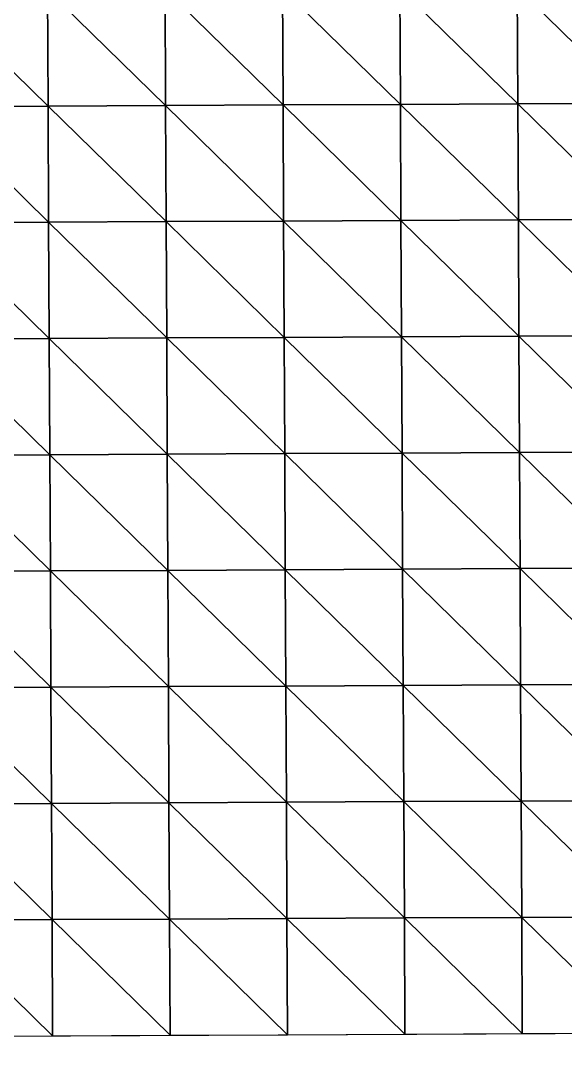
# Model space of a CAD drawing. Extents: x -372 to 678, y -263 to 741.
# Drawn here: x 561.2 to 619.4, y 214.8 to 326.4 of the extents above; entities that cross this region are included whole.
import ezdxf

# ---------------------------------------------------------------- set-up
doc = ezdxf.new("R2010")
doc.units = 0
doc.header["$LTSCALE"] = 0.0254
doc.layers.get('0').update_dxf_attribs({"linetype": 'CONTINUOUS'})
doc.layers.add('LOCATION_SNAPSHOT', color=144, linetype='CONTINUOUS')
doc.layers.add('LOCATION_TERRAIN', color=36, linetype='CONTINUOUS')

# ---------------------------------------------------------------- blocks, each defined once
blk = doc.blocks.new('LOCATION_SNAPSHOT_1')
at = {"color": 8}
mesh = blk.add_polyface(dxfattribs=at)
corners = [(-63.49, 214.77), (675.12, 740.67), (-66.01, 737.09), (677.64, 218.35)]
mesh.append_faces([[corners[k] for k in face] for face in [(0, 1, 2), (1, 0, 3)]], dxfattribs={"vtx0": -1, "color": 8})
blk = doc.blocks.new('LOCATION_TERRAIN_1')
at = {"color": 8}
mesh = blk.add_polyface(dxfattribs=at)
corners = [(564.1, 317.29, 4.73), (564.04, 329.73, 7.03), (551.48, 329.67, 8.02)]
mesh.append_faces([[corners[k] for k in face] for face in [(0, 1, 2)]], dxfattribs={"color": 8})
mesh = blk.add_polyface(dxfattribs=at)
corners = [(564.1, 317.29, 4.73), (551.48, 329.67, 8.02), (551.54, 317.23, 5.72)]
mesh.append_faces([[corners[k] for k in face] for face in [(0, 1, 2)]], dxfattribs={"color": 8})
mesh = blk.add_polyface(dxfattribs=at)
corners = [(576.67, 317.35, 3.74), (576.61, 329.79, 6.04), (564.04, 329.73, 7.03)]
mesh.append_faces([[corners[k] for k in face] for face in [(0, 1, 2)]], dxfattribs={"color": 8})
mesh = blk.add_polyface(dxfattribs=at)
corners = [(576.67, 317.35, 3.74), (564.04, 329.73, 7.03), (564.1, 317.29, 4.73)]
mesh.append_faces([[corners[k] for k in face] for face in [(0, 1, 2)]], dxfattribs={"color": 8})
mesh = blk.add_polyface(dxfattribs=at)
corners = [(589.23, 317.41, 4.38), (589.17, 329.85, 6.47), (576.61, 329.79, 6.04)]
mesh.append_faces([[corners[k] for k in face] for face in [(0, 1, 2)]], dxfattribs={"color": 8})
mesh = blk.add_polyface(dxfattribs=at)
corners = [(589.23, 317.41, 4.38), (576.61, 329.79, 6.04), (576.67, 317.35, 3.74)]
mesh.append_faces([[corners[k] for k in face] for face in [(0, 1, 2)]], dxfattribs={"color": 8})
mesh = blk.add_polyface(dxfattribs=at)
corners = [(601.79, 317.47, 7.61), (601.73, 329.91, 9.16), (589.17, 329.85, 6.47)]
mesh.append_faces([[corners[k] for k in face] for face in [(0, 1, 2)]], dxfattribs={"color": 8})
mesh = blk.add_polyface(dxfattribs=at)
corners = [(601.79, 317.47, 7.61), (589.17, 329.85, 6.47), (589.23, 317.41, 4.38)]
mesh.append_faces([[corners[k] for k in face] for face in [(0, 1, 2)]], dxfattribs={"color": 8})
mesh = blk.add_polyface(dxfattribs=at)
corners = [(614.35, 317.53, 10.84), (614.29, 329.97, 11.85), (601.73, 329.91, 9.16)]
mesh.append_faces([[corners[k] for k in face] for face in [(0, 1, 2)]], dxfattribs={"color": 8})
mesh = blk.add_polyface(dxfattribs=at)
corners = [(614.35, 317.53, 10.84), (601.73, 329.91, 9.16), (601.79, 317.47, 7.61)]
mesh.append_faces([[corners[k] for k in face] for face in [(0, 1, 2)]], dxfattribs={"color": 8})
mesh = blk.add_polyface(dxfattribs=at)
corners = [(626.91, 317.59, 13.92), (626.85, 330.03, 14.54), (614.29, 329.97, 11.85)]
mesh.append_faces([[corners[k] for k in face] for face in [(0, 1, 2)]], dxfattribs={"color": 8})
mesh = blk.add_polyface(dxfattribs=at)
corners = [(626.91, 317.59, 13.92), (614.29, 329.97, 11.85), (614.35, 317.53, 10.84)]
mesh.append_faces([[corners[k] for k in face] for face in [(0, 1, 2)]], dxfattribs={"color": 8})
mesh = blk.add_polyface(dxfattribs=at)
corners = [(564.16, 304.85, 2.43), (564.1, 317.29, 4.73), (551.54, 317.23, 5.72)]
mesh.append_faces([[corners[k] for k in face] for face in [(0, 1, 2)]], dxfattribs={"color": 8})
mesh = blk.add_polyface(dxfattribs=at)
corners = [(564.16, 304.85, 2.43), (551.54, 317.23, 5.72), (551.6, 304.79, 3.42)]
mesh.append_faces([[corners[k] for k in face] for face in [(0, 1, 2)]], dxfattribs={"color": 8})
mesh = blk.add_polyface(dxfattribs=at)
corners = [(576.73, 304.92, 1.44), (576.67, 317.35, 3.74), (564.1, 317.29, 4.73)]
mesh.append_faces([[corners[k] for k in face] for face in [(0, 1, 2)]], dxfattribs={"color": 8})
mesh = blk.add_polyface(dxfattribs=at)
corners = [(576.73, 304.92, 1.44), (564.1, 317.29, 4.73), (564.16, 304.85, 2.43)]
mesh.append_faces([[corners[k] for k in face] for face in [(0, 1, 2)]], dxfattribs={"color": 8})
mesh = blk.add_polyface(dxfattribs=at)
corners = [(589.29, 304.98, 2.29), (589.23, 317.41, 4.38), (576.67, 317.35, 3.74)]
mesh.append_faces([[corners[k] for k in face] for face in [(0, 1, 2)]], dxfattribs={"color": 8})
mesh = blk.add_polyface(dxfattribs=at)
corners = [(589.29, 304.98, 2.29), (576.67, 317.35, 3.74), (576.73, 304.92, 1.44)]
mesh.append_faces([[corners[k] for k in face] for face in [(0, 1, 2)]], dxfattribs={"color": 8})
mesh = blk.add_polyface(dxfattribs=at)
corners = [(601.85, 305.04, 6.06), (601.79, 317.47, 7.61), (589.23, 317.41, 4.38)]
mesh.append_faces([[corners[k] for k in face] for face in [(0, 1, 2)]], dxfattribs={"color": 8})
mesh = blk.add_polyface(dxfattribs=at)
corners = [(601.85, 305.04, 6.06), (589.23, 317.41, 4.38), (589.29, 304.98, 2.29)]
mesh.append_faces([[corners[k] for k in face] for face in [(0, 1, 2)]], dxfattribs={"color": 8})
mesh = blk.add_polyface(dxfattribs=at)
corners = [(614.41, 305.1, 9.83), (614.35, 317.53, 10.84), (601.79, 317.47, 7.61)]
mesh.append_faces([[corners[k] for k in face] for face in [(0, 1, 2)]], dxfattribs={"color": 8})
mesh = blk.add_polyface(dxfattribs=at)
corners = [(614.41, 305.1, 9.83), (601.79, 317.47, 7.61), (601.85, 305.04, 6.06)]
mesh.append_faces([[corners[k] for k in face] for face in [(0, 1, 2)]], dxfattribs={"color": 8})
mesh = blk.add_polyface(dxfattribs=at)
corners = [(626.97, 305.16, 13.3), (626.91, 317.59, 13.92), (614.35, 317.53, 10.84)]
mesh.append_faces([[corners[k] for k in face] for face in [(0, 1, 2)]], dxfattribs={"color": 8})
mesh = blk.add_polyface(dxfattribs=at)
corners = [(626.97, 305.16, 13.3), (614.35, 317.53, 10.84), (614.41, 305.1, 9.83)]
mesh.append_faces([[corners[k] for k in face] for face in [(0, 1, 2)]], dxfattribs={"color": 8})
mesh = blk.add_polyface(dxfattribs=at)
corners = [(564.22, 292.42, 3), (564.16, 304.85, 2.43), (551.6, 304.79, 3.42)]
mesh.append_faces([[corners[k] for k in face] for face in [(0, 1, 2)]], dxfattribs={"color": 8})
mesh = blk.add_polyface(dxfattribs=at)
corners = [(564.22, 292.42, 3), (551.6, 304.79, 3.42), (551.66, 292.36, 3.78)]
mesh.append_faces([[corners[k] for k in face] for face in [(0, 1, 2)]], dxfattribs={"color": 8})
mesh = blk.add_polyface(dxfattribs=at)
corners = [(576.79, 292.48, 2.22), (576.73, 304.92, 1.44), (564.16, 304.85, 2.43)]
mesh.append_faces([[corners[k] for k in face] for face in [(0, 1, 2)]], dxfattribs={"color": 8})
mesh = blk.add_polyface(dxfattribs=at)
corners = [(576.79, 292.48, 2.22), (564.16, 304.85, 2.43), (564.22, 292.42, 3)]
mesh.append_faces([[corners[k] for k in face] for face in [(0, 1, 2)]], dxfattribs={"color": 8})
mesh = blk.add_polyface(dxfattribs=at)
corners = [(589.35, 292.54, 2.98), (589.29, 304.98, 2.29), (576.73, 304.92, 1.44)]
mesh.append_faces([[corners[k] for k in face] for face in [(0, 1, 2)]], dxfattribs={"color": 8})
mesh = blk.add_polyface(dxfattribs=at)
corners = [(589.35, 292.54, 2.98), (576.73, 304.92, 1.44), (576.79, 292.48, 2.22)]
mesh.append_faces([[corners[k] for k in face] for face in [(0, 1, 2)]], dxfattribs={"color": 8})
mesh = blk.add_polyface(dxfattribs=at)
corners = [(601.91, 292.6, 6.16), (601.85, 305.04, 6.06), (589.29, 304.98, 2.29)]
mesh.append_faces([[corners[k] for k in face] for face in [(0, 1, 2)]], dxfattribs={"color": 8})
mesh = blk.add_polyface(dxfattribs=at)
corners = [(601.91, 292.6, 6.16), (589.29, 304.98, 2.29), (589.35, 292.54, 2.98)]
mesh.append_faces([[corners[k] for k in face] for face in [(0, 1, 2)]], dxfattribs={"color": 8})
mesh = blk.add_polyface(dxfattribs=at)
corners = [(614.47, 292.66, 9.34), (614.41, 305.1, 9.83), (601.85, 305.04, 6.06)]
mesh.append_faces([[corners[k] for k in face] for face in [(0, 1, 2)]], dxfattribs={"color": 8})
mesh = blk.add_polyface(dxfattribs=at)
corners = [(614.47, 292.66, 9.34), (601.85, 305.04, 6.06), (601.91, 292.6, 6.16)]
mesh.append_faces([[corners[k] for k in face] for face in [(0, 1, 2)]], dxfattribs={"color": 8})
mesh = blk.add_polyface(dxfattribs=at)
corners = [(627.03, 292.72, 12.27), (626.97, 305.16, 13.3), (614.41, 305.1, 9.83)]
mesh.append_faces([[corners[k] for k in face] for face in [(0, 1, 2)]], dxfattribs={"color": 8})
mesh = blk.add_polyface(dxfattribs=at)
corners = [(627.03, 292.72, 12.27), (614.41, 305.1, 9.83), (614.47, 292.66, 9.34)]
mesh.append_faces([[corners[k] for k in face] for face in [(0, 1, 2)]], dxfattribs={"color": 8})
mesh = blk.add_polyface(dxfattribs=at)
corners = [(589.41, 280.1, 5.15), (589.35, 292.54, 2.98), (576.79, 292.48, 2.22)]
mesh.append_faces([[corners[k] for k in face] for face in [(0, 1, 2)]], dxfattribs={"color": 8})
mesh = blk.add_polyface(dxfattribs=at)
corners = [(601.97, 280.16, 7.13), (601.91, 292.6, 6.16), (589.35, 292.54, 2.98)]
mesh.append_faces([[corners[k] for k in face] for face in [(0, 1, 2)]], dxfattribs={"color": 8})
mesh = blk.add_polyface(dxfattribs=at)
corners = [(601.97, 280.16, 7.13), (589.35, 292.54, 2.98), (589.41, 280.1, 5.15)]
mesh.append_faces([[corners[k] for k in face] for face in [(0, 1, 2)]], dxfattribs={"color": 8})
mesh = blk.add_polyface(dxfattribs=at)
corners = [(614.53, 280.22, 9.12), (614.47, 292.66, 9.34), (601.91, 292.6, 6.16)]
mesh.append_faces([[corners[k] for k in face] for face in [(0, 1, 2)]], dxfattribs={"color": 8})
mesh = blk.add_polyface(dxfattribs=at)
corners = [(614.53, 280.22, 9.12), (601.91, 292.6, 6.16), (601.97, 280.16, 7.13)]
mesh.append_faces([[corners[k] for k in face] for face in [(0, 1, 2)]], dxfattribs={"color": 8})
mesh = blk.add_polyface(dxfattribs=at)
corners = [(627.09, 280.29, 11.01), (627.03, 292.72, 12.27), (614.47, 292.66, 9.34)]
mesh.append_faces([[corners[k] for k in face] for face in [(0, 1, 2)]], dxfattribs={"color": 8})
mesh = blk.add_polyface(dxfattribs=at)
corners = [(627.09, 280.29, 11.01), (614.47, 292.66, 9.34), (614.53, 280.22, 9.12)]
mesh.append_faces([[corners[k] for k in face] for face in [(0, 1, 2)]], dxfattribs={"color": 8})
mesh = blk.add_polyface(dxfattribs=at)
corners = [(564.28, 279.98, 5.11), (564.22, 292.42, 3), (551.66, 292.36, 3.78)]
mesh.append_faces([[corners[k] for k in face] for face in [(0, 1, 2)]], dxfattribs={"color": 8})
mesh = blk.add_polyface(dxfattribs=at)
corners = [(564.28, 279.98, 5.11), (551.66, 292.36, 3.78), (551.72, 279.92, 5.56)]
mesh.append_faces([[corners[k] for k in face] for face in [(0, 1, 2)]], dxfattribs={"color": 8})
mesh = blk.add_polyface(dxfattribs=at)
corners = [(576.85, 280.04, 4.66), (576.79, 292.48, 2.22), (564.22, 292.42, 3)]
mesh.append_faces([[corners[k] for k in face] for face in [(0, 1, 2)]], dxfattribs={"color": 8})
mesh = blk.add_polyface(dxfattribs=at)
corners = [(576.85, 280.04, 4.66), (564.22, 292.42, 3), (564.28, 279.98, 5.11)]
mesh.append_faces([[corners[k] for k in face] for face in [(0, 1, 2)]], dxfattribs={"color": 8})
mesh = blk.add_polyface(dxfattribs=at)
corners = [(589.41, 280.1, 5.15), (576.79, 292.48, 2.22), (576.85, 280.04, 4.66)]
mesh.append_faces([[corners[k] for k in face] for face in [(0, 1, 2)]], dxfattribs={"color": 8})
mesh = blk.add_polyface(dxfattribs=at)
corners = [(614.59, 267.79, 8.9), (614.53, 280.22, 9.12), (601.97, 280.16, 7.13)]
mesh.append_faces([[corners[k] for k in face] for face in [(0, 1, 2)]], dxfattribs={"color": 8})
mesh = blk.add_polyface(dxfattribs=at)
corners = [(627.15, 267.85, 9.75), (627.09, 280.29, 11.01), (614.53, 280.22, 9.12)]
mesh.append_faces([[corners[k] for k in face] for face in [(0, 1, 2)]], dxfattribs={"color": 8})
mesh = blk.add_polyface(dxfattribs=at)
corners = [(627.15, 267.85, 9.75), (614.53, 280.22, 9.12), (614.59, 267.79, 8.9)]
mesh.append_faces([[corners[k] for k in face] for face in [(0, 1, 2)]], dxfattribs={"color": 8})
mesh = blk.add_polyface(dxfattribs=at)
corners = [(564.34, 267.55, 7.21), (564.28, 279.98, 5.11), (551.72, 279.92, 5.56)]
mesh.append_faces([[corners[k] for k in face] for face in [(0, 1, 2)]], dxfattribs={"color": 8})
mesh = blk.add_polyface(dxfattribs=at)
corners = [(564.34, 267.55, 7.21), (551.72, 279.92, 5.56), (551.78, 267.49, 7.34)]
mesh.append_faces([[corners[k] for k in face] for face in [(0, 1, 2)]], dxfattribs={"color": 8})
mesh = blk.add_polyface(dxfattribs=at)
corners = [(576.91, 267.61, 7.09), (576.85, 280.04, 4.66), (564.28, 279.98, 5.11)]
mesh.append_faces([[corners[k] for k in face] for face in [(0, 1, 2)]], dxfattribs={"color": 8})
mesh = blk.add_polyface(dxfattribs=at)
corners = [(576.91, 267.61, 7.09), (564.28, 279.98, 5.11), (564.34, 267.55, 7.21)]
mesh.append_faces([[corners[k] for k in face] for face in [(0, 1, 2)]], dxfattribs={"color": 8})
mesh = blk.add_polyface(dxfattribs=at)
corners = [(589.47, 267.67, 7.32), (589.41, 280.1, 5.15), (576.85, 280.04, 4.66)]
mesh.append_faces([[corners[k] for k in face] for face in [(0, 1, 2)]], dxfattribs={"color": 8})
mesh = blk.add_polyface(dxfattribs=at)
corners = [(589.47, 267.67, 7.32), (576.85, 280.04, 4.66), (576.91, 267.61, 7.09)]
mesh.append_faces([[corners[k] for k in face] for face in [(0, 1, 2)]], dxfattribs={"color": 8})
mesh = blk.add_polyface(dxfattribs=at)
corners = [(602.03, 267.73, 8.11), (601.97, 280.16, 7.13), (589.41, 280.1, 5.15)]
mesh.append_faces([[corners[k] for k in face] for face in [(0, 1, 2)]], dxfattribs={"color": 8})
mesh = blk.add_polyface(dxfattribs=at)
corners = [(602.03, 267.73, 8.11), (589.41, 280.1, 5.15), (589.47, 267.67, 7.32)]
mesh.append_faces([[corners[k] for k in face] for face in [(0, 1, 2)]], dxfattribs={"color": 8})
mesh = blk.add_polyface(dxfattribs=at)
corners = [(614.59, 267.79, 8.9), (601.97, 280.16, 7.13), (602.03, 267.73, 8.11)]
mesh.append_faces([[corners[k] for k in face] for face in [(0, 1, 2)]], dxfattribs={"color": 8})
mesh = blk.add_polyface(dxfattribs=at)
corners = [(564.4, 255.11, 8.03), (564.34, 267.55, 7.21), (551.78, 267.49, 7.34)]
mesh.append_faces([[corners[k] for k in face] for face in [(0, 1, 2)]], dxfattribs={"color": 8})
mesh = blk.add_polyface(dxfattribs=at)
corners = [(564.4, 255.11, 8.03), (551.78, 267.49, 7.34), (551.84, 255.05, 8.03)]
mesh.append_faces([[corners[k] for k in face] for face in [(0, 1, 2)]], dxfattribs={"color": 8})
mesh = blk.add_polyface(dxfattribs=at)
corners = [(576.97, 255.17, 8.03), (576.91, 267.61, 7.09), (564.34, 267.55, 7.21)]
mesh.append_faces([[corners[k] for k in face] for face in [(0, 1, 2)]], dxfattribs={"color": 8})
mesh = blk.add_polyface(dxfattribs=at)
corners = [(576.97, 255.17, 8.03), (564.34, 267.55, 7.21), (564.4, 255.11, 8.03)]
mesh.append_faces([[corners[k] for k in face] for face in [(0, 1, 2)]], dxfattribs={"color": 8})
mesh = blk.add_polyface(dxfattribs=at)
corners = [(589.53, 255.23, 8.08), (589.47, 267.67, 7.32), (576.91, 267.61, 7.09)]
mesh.append_faces([[corners[k] for k in face] for face in [(0, 1, 2)]], dxfattribs={"color": 8})
mesh = blk.add_polyface(dxfattribs=at)
corners = [(589.53, 255.23, 8.08), (576.91, 267.61, 7.09), (576.97, 255.17, 8.03)]
mesh.append_faces([[corners[k] for k in face] for face in [(0, 1, 2)]], dxfattribs={"color": 8})
mesh = blk.add_polyface(dxfattribs=at)
corners = [(602.09, 255.29, 8.21), (602.03, 267.73, 8.11), (589.47, 267.67, 7.32)]
mesh.append_faces([[corners[k] for k in face] for face in [(0, 1, 2)]], dxfattribs={"color": 8})
mesh = blk.add_polyface(dxfattribs=at)
corners = [(602.09, 255.29, 8.21), (589.47, 267.67, 7.32), (589.53, 255.23, 8.08)]
mesh.append_faces([[corners[k] for k in face] for face in [(0, 1, 2)]], dxfattribs={"color": 8})
mesh = blk.add_polyface(dxfattribs=at)
corners = [(614.65, 255.35, 8.34), (614.59, 267.79, 8.9), (602.03, 267.73, 8.11)]
mesh.append_faces([[corners[k] for k in face] for face in [(0, 1, 2)]], dxfattribs={"color": 8})
mesh = blk.add_polyface(dxfattribs=at)
corners = [(614.65, 255.35, 8.34), (602.03, 267.73, 8.11), (602.09, 255.29, 8.21)]
mesh.append_faces([[corners[k] for k in face] for face in [(0, 1, 2)]], dxfattribs={"color": 8})
mesh = blk.add_polyface(dxfattribs=at)
corners = [(627.21, 255.41, 8.59), (627.15, 267.85, 9.75), (614.59, 267.79, 8.9)]
mesh.append_faces([[corners[k] for k in face] for face in [(0, 1, 2)]], dxfattribs={"color": 8})
mesh = blk.add_polyface(dxfattribs=at)
corners = [(627.21, 255.41, 8.59), (614.59, 267.79, 8.9), (614.65, 255.35, 8.34)]
mesh.append_faces([[corners[k] for k in face] for face in [(0, 1, 2)]], dxfattribs={"color": 8})
mesh = blk.add_polyface(dxfattribs=at)
corners = [(564.46, 242.67, 8.03), (564.4, 255.11, 8.03), (551.84, 255.05, 8.03)]
mesh.append_faces([[corners[k] for k in face] for face in [(0, 1, 2)]], dxfattribs={"color": 8})
mesh = blk.add_polyface(dxfattribs=at)
corners = [(564.46, 242.67, 8.03), (551.84, 255.05, 8.03), (551.9, 242.61, 8.03)]
mesh.append_faces([[corners[k] for k in face] for face in [(0, 1, 2)]], dxfattribs={"color": 8})
mesh = blk.add_polyface(dxfattribs=at)
corners = [(577.03, 242.73, 8.03), (576.97, 255.17, 8.03), (564.4, 255.11, 8.03)]
mesh.append_faces([[corners[k] for k in face] for face in [(0, 1, 2)]], dxfattribs={"color": 8})
mesh = blk.add_polyface(dxfattribs=at)
corners = [(577.03, 242.73, 8.03), (564.4, 255.11, 8.03), (564.46, 242.67, 8.03)]
mesh.append_faces([[corners[k] for k in face] for face in [(0, 1, 2)]], dxfattribs={"color": 8})
mesh = blk.add_polyface(dxfattribs=at)
corners = [(589.59, 242.79, 7.95), (589.53, 255.23, 8.08), (576.97, 255.17, 8.03)]
mesh.append_faces([[corners[k] for k in face] for face in [(0, 1, 2)]], dxfattribs={"color": 8})
mesh = blk.add_polyface(dxfattribs=at)
corners = [(589.59, 242.79, 7.95), (576.97, 255.17, 8.03), (577.03, 242.73, 8.03)]
mesh.append_faces([[corners[k] for k in face] for face in [(0, 1, 2)]], dxfattribs={"color": 8})
mesh = blk.add_polyface(dxfattribs=at)
corners = [(602.15, 242.86, 7.76), (602.09, 255.29, 8.21), (589.53, 255.23, 8.08)]
mesh.append_faces([[corners[k] for k in face] for face in [(0, 1, 2)]], dxfattribs={"color": 8})
mesh = blk.add_polyface(dxfattribs=at)
corners = [(602.15, 242.86, 7.76), (589.53, 255.23, 8.08), (589.59, 242.79, 7.95)]
mesh.append_faces([[corners[k] for k in face] for face in [(0, 1, 2)]], dxfattribs={"color": 8})
mesh = blk.add_polyface(dxfattribs=at)
corners = [(614.71, 242.92, 7.57), (614.65, 255.35, 8.34), (602.09, 255.29, 8.21)]
mesh.append_faces([[corners[k] for k in face] for face in [(0, 1, 2)]], dxfattribs={"color": 8})
mesh = blk.add_polyface(dxfattribs=at)
corners = [(614.71, 242.92, 7.57), (602.09, 255.29, 8.21), (602.15, 242.86, 7.76)]
mesh.append_faces([[corners[k] for k in face] for face in [(0, 1, 2)]], dxfattribs={"color": 8})
mesh = blk.add_polyface(dxfattribs=at)
corners = [(627.27, 242.98, 7.49), (627.21, 255.41, 8.59), (614.65, 255.35, 8.34)]
mesh.append_faces([[corners[k] for k in face] for face in [(0, 1, 2)]], dxfattribs={"color": 8})
mesh = blk.add_polyface(dxfattribs=at)
corners = [(627.27, 242.98, 7.49), (614.65, 255.35, 8.34), (614.71, 242.92, 7.57)]
mesh.append_faces([[corners[k] for k in face] for face in [(0, 1, 2)]], dxfattribs={"color": 8})
mesh = blk.add_polyface(dxfattribs=at)
corners = [(564.52, 230.24, 8.03), (564.46, 242.67, 8.03), (551.9, 242.61, 8.03)]
mesh.append_faces([[corners[k] for k in face] for face in [(0, 1, 2)]], dxfattribs={"color": 8})
mesh = blk.add_polyface(dxfattribs=at)
corners = [(564.52, 230.24, 8.03), (551.9, 242.61, 8.03), (551.96, 230.18, 8.03)]
mesh.append_faces([[corners[k] for k in face] for face in [(0, 1, 2)]], dxfattribs={"color": 8})
mesh = blk.add_polyface(dxfattribs=at)
corners = [(577.09, 230.3, 8.03), (577.03, 242.73, 8.03), (564.46, 242.67, 8.03)]
mesh.append_faces([[corners[k] for k in face] for face in [(0, 1, 2)]], dxfattribs={"color": 8})
mesh = blk.add_polyface(dxfattribs=at)
corners = [(577.09, 230.3, 8.03), (564.46, 242.67, 8.03), (564.52, 230.24, 8.03)]
mesh.append_faces([[corners[k] for k in face] for face in [(0, 1, 2)]], dxfattribs={"color": 8})
mesh = blk.add_polyface(dxfattribs=at)
corners = [(589.65, 230.36, 7.83), (589.59, 242.79, 7.95), (577.03, 242.73, 8.03)]
mesh.append_faces([[corners[k] for k in face] for face in [(0, 1, 2)]], dxfattribs={"color": 8})
mesh = blk.add_polyface(dxfattribs=at)
corners = [(589.65, 230.36, 7.83), (577.03, 242.73, 8.03), (577.09, 230.3, 8.03)]
mesh.append_faces([[corners[k] for k in face] for face in [(0, 1, 2)]], dxfattribs={"color": 8})
mesh = blk.add_polyface(dxfattribs=at)
corners = [(602.21, 230.42, 7.31), (602.15, 242.86, 7.76), (589.59, 242.79, 7.95)]
mesh.append_faces([[corners[k] for k in face] for face in [(0, 1, 2)]], dxfattribs={"color": 8})
mesh = blk.add_polyface(dxfattribs=at)
corners = [(602.21, 230.42, 7.31), (589.59, 242.79, 7.95), (589.65, 230.36, 7.83)]
mesh.append_faces([[corners[k] for k in face] for face in [(0, 1, 2)]], dxfattribs={"color": 8})
mesh = blk.add_polyface(dxfattribs=at)
corners = [(614.77, 230.48, 6.79), (614.71, 242.92, 7.57), (602.15, 242.86, 7.76)]
mesh.append_faces([[corners[k] for k in face] for face in [(0, 1, 2)]], dxfattribs={"color": 8})
mesh = blk.add_polyface(dxfattribs=at)
corners = [(614.77, 230.48, 6.79), (602.15, 242.86, 7.76), (602.21, 230.42, 7.31)]
mesh.append_faces([[corners[k] for k in face] for face in [(0, 1, 2)]], dxfattribs={"color": 8})
mesh = blk.add_polyface(dxfattribs=at)
corners = [(627.33, 230.54, 6.39), (627.27, 242.98, 7.49), (614.71, 242.92, 7.57)]
mesh.append_faces([[corners[k] for k in face] for face in [(0, 1, 2)]], dxfattribs={"color": 8})
mesh = blk.add_polyface(dxfattribs=at)
corners = [(627.33, 230.54, 6.39), (614.71, 242.92, 7.57), (614.77, 230.48, 6.79)]
mesh.append_faces([[corners[k] for k in face] for face in [(0, 1, 2)]], dxfattribs={"color": 8})
mesh = blk.add_polyface(dxfattribs=at)
corners = [(564.58, 217.8, 7.84), (564.52, 230.24, 8.03), (551.96, 230.18, 8.03)]
mesh.append_faces([[corners[k] for k in face] for face in [(0, 1, 2)]], dxfattribs={"color": 8})
mesh = blk.add_polyface(dxfattribs=at)
corners = [(564.58, 217.8, 7.84), (551.96, 230.18, 8.03), (552.02, 217.74, 7.84)]
mesh.append_faces([[corners[k] for k in face] for face in [(0, 1, 2)]], dxfattribs={"color": 8})
mesh = blk.add_polyface(dxfattribs=at)
corners = [(577.15, 217.86, 7.84), (577.09, 230.3, 8.03), (564.52, 230.24, 8.03)]
mesh.append_faces([[corners[k] for k in face] for face in [(0, 1, 2)]], dxfattribs={"color": 8})
mesh = blk.add_polyface(dxfattribs=at)
corners = [(577.15, 217.86, 7.84), (564.52, 230.24, 8.03), (564.58, 217.8, 7.84)]
mesh.append_faces([[corners[k] for k in face] for face in [(0, 1, 2)]], dxfattribs={"color": 8})
mesh = blk.add_polyface(dxfattribs=at)
corners = [(589.71, 217.92, 7.68), (589.65, 230.36, 7.83), (577.09, 230.3, 8.03)]
mesh.append_faces([[corners[k] for k in face] for face in [(0, 1, 2)]], dxfattribs={"color": 8})
mesh = blk.add_polyface(dxfattribs=at)
corners = [(589.71, 217.92, 7.68), (577.09, 230.3, 8.03), (577.15, 217.86, 7.84)]
mesh.append_faces([[corners[k] for k in face] for face in [(0, 1, 2)]], dxfattribs={"color": 8})
mesh = blk.add_polyface(dxfattribs=at)
corners = [(602.27, 217.98, 7.27), (602.21, 230.42, 7.31), (589.65, 230.36, 7.83)]
mesh.append_faces([[corners[k] for k in face] for face in [(0, 1, 2)]], dxfattribs={"color": 8})
mesh = blk.add_polyface(dxfattribs=at)
corners = [(602.27, 217.98, 7.27), (589.65, 230.36, 7.83), (589.71, 217.92, 7.68)]
mesh.append_faces([[corners[k] for k in face] for face in [(0, 1, 2)]], dxfattribs={"color": 8})
mesh = blk.add_polyface(dxfattribs=at)
corners = [(614.83, 218.04, 6.86), (614.77, 230.48, 6.79), (602.21, 230.42, 7.31)]
mesh.append_faces([[corners[k] for k in face] for face in [(0, 1, 2)]], dxfattribs={"color": 8})
mesh = blk.add_polyface(dxfattribs=at)
corners = [(614.83, 218.04, 6.86), (602.21, 230.42, 7.31), (602.27, 217.98, 7.27)]
mesh.append_faces([[corners[k] for k in face] for face in [(0, 1, 2)]], dxfattribs={"color": 8})
mesh = blk.add_polyface(dxfattribs=at)
corners = [(627.39, 218.1, 6.45), (627.33, 230.54, 6.39), (614.77, 230.48, 6.79)]
mesh.append_faces([[corners[k] for k in face] for face in [(0, 1, 2)]], dxfattribs={"color": 8})
mesh = blk.add_polyface(dxfattribs=at)
corners = [(627.39, 218.1, 6.45), (614.77, 230.48, 6.79), (614.83, 218.04, 6.86)]
mesh.append_faces([[corners[k] for k in face] for face in [(0, 1, 2)]], dxfattribs={"color": 8})

msp = doc.modelspace()

# ---------------------------------------------------------------- block references
at = {"layer": 'LOCATION_SNAPSHOT', "color": 0}
msp.add_blockref('LOCATION_SNAPSHOT_1', (0, 0), dxfattribs=at)
at = {"layer": 'LOCATION_TERRAIN', "color": 0}
msp.add_blockref('LOCATION_TERRAIN_1', (0, 0), dxfattribs=at)

doc.saveas('drawing.dxf')
